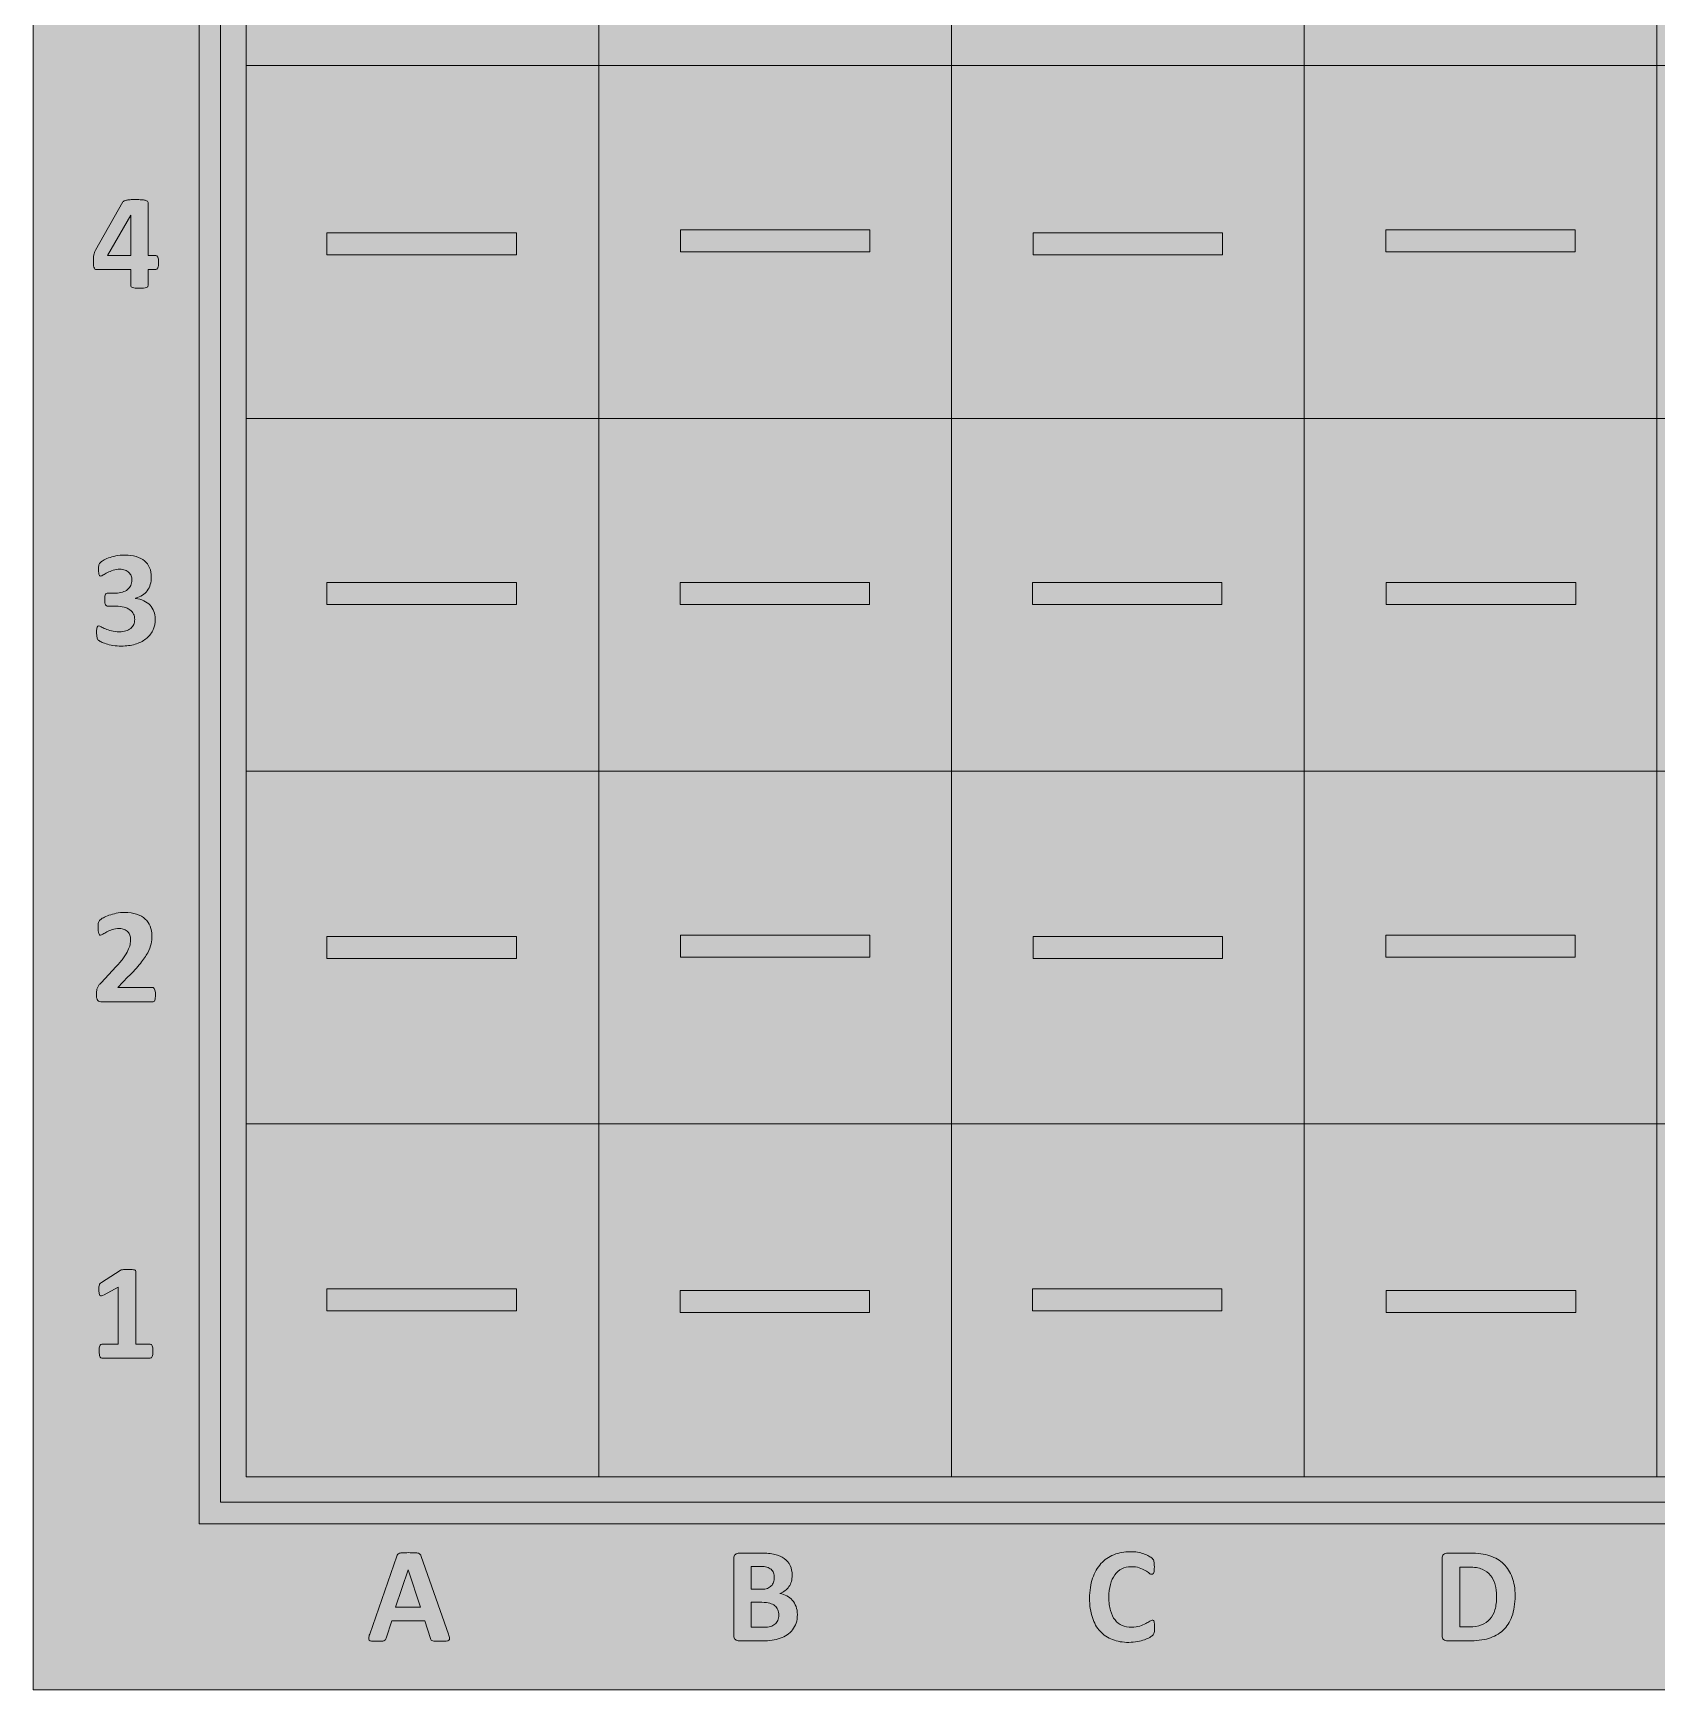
# Model space of a CAD drawing. Header units: inches. Extents: x 492 to 1331, y -1203 to -612.
# Drawn here: x 492.4 to 787.8, y -1202.9 to -901.5 of the extents above; entities that cross this region are included whole.
import ezdxf

# ---------------------------------------------------------------- set-up
doc = ezdxf.new("R2010")
doc.units = ezdxf.units.IN
doc.header["$MEASUREMENT"] = 0
doc.layers.add('Layer 1', color=7, linetype='Continuous')

# ---------------------------------------------------------------- blocks, each defined once
blk = doc.blocks.new('block 2')
at = {"layer": 'Layer 1'}
h = blk.add_hatch(color=250, dxfattribs=at)
h.dxf.hatch_style = 2
h.paths.add_polyline_path([(1049.17, -1168.78), (526.52, -1168.78), (526.52, -646.13), (1049.17, -646.13)])
h.paths.add_polyline_path([(531.16, -1164.14), (1044.54, -1164.14), (1044.54, -650.77), (531.16, -650.77)])
at = {"layer": 'Layer 1', "lineweight": 0}
for points in [[(1049.17, -1168.78), (526.52, -1168.78), (526.52, -646.13), (1049.17, -646.13), (1049.17, -1168.78)], [(531.16, -1164.14), (1044.54, -1164.14), (1044.54, -650.77), (531.16, -650.77), (531.16, -1164.14)]]:
    blk.add_lwpolyline(points, dxfattribs=at)
blk = doc.blocks.new('block 3')
at = {"layer": 'Layer 1', "lineweight": 0}
blk.add_lwpolyline([(560.63, -1181.08), (560.62, -1181.08), (558.36, -1187.87), (562.9, -1187.87), (560.63, -1181.08)], dxfattribs=at)
for points, knots in [([(567.97, -1192.8), (568.07, -1193.1), (568.13, -1193.33), (568.16, -1193.5), (568.18, -1193.68), (568.15, -1193.81), (568.06, -1193.89), (567.97, -1193.98), (567.81, -1194.03), (567.58, -1194.05), (567.35, -1194.07), (567.03, -1194.08), (566.63, -1194.08), (566.21, -1194.08), (565.88, -1194.08), (565.64, -1194.07), (565.41, -1194.05), (565.23, -1194.03), (565.11, -1193.99), (564.98, -1193.96), (564.9, -1193.9), (564.85, -1193.84), (564.8, -1193.77), (564.76, -1193.69), (564.72, -1193.58), (564.72, -1193.58), (563.65, -1190.37), (563.65, -1190.37), (563.65, -1190.37), (557.64, -1190.37), (557.64, -1190.37), (557.64, -1190.37), (556.63, -1193.49), (556.63, -1193.49), (556.6, -1193.61), (556.56, -1193.7), (556.5, -1193.78), (556.45, -1193.86), (556.36, -1193.92), (556.24, -1193.97), (556.12, -1194.01), (555.95, -1194.04), (555.74, -1194.06), (555.52, -1194.08), (555.23, -1194.08), (554.88, -1194.08), (554.5, -1194.08), (554.2, -1194.07), (553.99, -1194.05), (553.77, -1194.02), (553.63, -1193.96), (553.54, -1193.87), (553.46, -1193.77), (553.43, -1193.64), (553.46, -1193.47), (553.48, -1193.29), (553.54, -1193.06), (553.64, -1192.78), (553.64, -1192.78), (558.57, -1178.59), (558.57, -1178.59), (558.62, -1178.45), (558.68, -1178.34), (558.74, -1178.25), (558.81, -1178.17), (558.92, -1178.1), (559.06, -1178.06), (559.2, -1178.01), (559.4, -1177.98), (559.66, -1177.97), (559.91, -1177.96), (560.25, -1177.95), (560.67, -1177.95), (561.16, -1177.95), (561.54, -1177.96), (561.83, -1177.97), (562.12, -1177.98), (562.35, -1178.01), (562.51, -1178.06), (562.67, -1178.1), (562.78, -1178.17), (562.85, -1178.26), (562.92, -1178.35), (562.98, -1178.47), (563.03, -1178.63), (563.03, -1178.63), (567.97, -1192.8), (567.97, -1192.8)], [0, 0, 0, 0, 1, 1, 1, 2, 2, 2, 3, 3, 3, 4, 4, 4, 5, 5, 5, 6, 6, 6, 7, 7, 7, 8, 8, 8, 9, 9, 9, 10, 10, 10, 11, 11, 11, 12, 12, 12, 13, 13, 13, 14, 14, 14, 15, 15, 15, 16, 16, 16, 17, 17, 17, 18, 18, 18, 19, 19, 19, 20, 20, 20, 21, 21, 21, 22, 22, 22, 23, 23, 23, 24, 24, 24, 25, 25, 25, 26, 26, 26, 27, 27, 27, 28, 28, 28, 29, 29, 29, 29]), ([(631.46, -1189.22), (631.46, -1189.79), (631.39, -1190.3), (631.23, -1190.76), (631.07, -1191.22), (630.86, -1191.63), (630.58, -1191.98), (630.3, -1192.34), (629.98, -1192.64), (629.59, -1192.9), (629.21, -1193.15), (628.79, -1193.36), (628.33, -1193.53), (627.87, -1193.69), (627.37, -1193.82), (626.85, -1193.89), (626.33, -1193.97), (625.74, -1194.01), (625.1, -1194.01), (625.1, -1194.01), (620.85, -1194.01), (620.85, -1194.01), (620.58, -1194.01), (620.35, -1193.93), (620.17, -1193.77), (619.98, -1193.61), (619.89, -1193.35), (619.89, -1192.99), (619.89, -1192.99), (619.89, -1179.05), (619.89, -1179.05), (619.89, -1178.69), (619.98, -1178.43), (620.17, -1178.27), (620.35, -1178.11), (620.58, -1178.03), (620.85, -1178.03), (620.85, -1178.03), (624.87, -1178.03), (624.87, -1178.03), (625.85, -1178.03), (626.68, -1178.11), (627.36, -1178.27), (628.04, -1178.44), (628.61, -1178.69), (629.07, -1179.02), (629.54, -1179.35), (629.9, -1179.78), (630.14, -1180.29), (630.39, -1180.8), (630.51, -1181.4), (630.51, -1182.09), (630.51, -1182.48), (630.46, -1182.84), (630.36, -1183.18), (630.27, -1183.52), (630.12, -1183.84), (629.93, -1184.12), (629.74, -1184.4), (629.51, -1184.64), (629.23, -1184.86), (628.96, -1185.07), (628.64, -1185.24), (628.29, -1185.38), (628.74, -1185.46), (629.16, -1185.6), (629.54, -1185.81), (629.93, -1186.01), (630.26, -1186.28), (630.54, -1186.6), (630.83, -1186.93), (631.05, -1187.31), (631.22, -1187.75), (631.38, -1188.18), (631.46, -1188.67), (631.46, -1189.22)], [0, 0, 0, 0, 1, 1, 1, 2, 2, 2, 3, 3, 3, 4, 4, 4, 5, 5, 5, 6, 6, 6, 7, 7, 7, 8, 8, 8, 9, 9, 9, 10, 10, 10, 11, 11, 11, 12, 12, 12, 13, 13, 13, 14, 14, 14, 15, 15, 15, 16, 16, 16, 17, 17, 17, 18, 18, 18, 19, 19, 19, 20, 20, 20, 21, 21, 21, 22, 22, 22, 23, 23, 23, 24, 24, 24, 25, 25, 25, 25]), ([(696.46, -1191.59), (696.46, -1191.8), (696.45, -1191.97), (696.44, -1192.11), (696.43, -1192.26), (696.41, -1192.38), (696.38, -1192.49), (696.36, -1192.59), (696.33, -1192.68), (696.28, -1192.75), (696.24, -1192.82), (696.18, -1192.91), (696.09, -1193), (696, -1193.1), (695.82, -1193.22), (695.56, -1193.37), (695.3, -1193.52), (694.98, -1193.66), (694.61, -1193.79), (694.24, -1193.93), (693.81, -1194.04), (693.33, -1194.13), (692.84, -1194.22), (692.32, -1194.27), (691.76, -1194.27), (690.67, -1194.27), (689.68, -1194.1), (688.8, -1193.76), (687.92, -1193.43), (687.17, -1192.92), (686.55, -1192.25), (685.93, -1191.58), (685.46, -1190.74), (685.13, -1189.74), (684.8, -1188.73), (684.63, -1187.56), (684.63, -1186.23), (684.63, -1184.87), (684.82, -1183.66), (685.18, -1182.61), (685.54, -1181.55), (686.05, -1180.67), (686.7, -1179.95), (687.35, -1179.24), (688.13, -1178.69), (689.04, -1178.32), (689.95, -1177.95), (690.95, -1177.77), (692.05, -1177.77), (692.49, -1177.77), (692.92, -1177.8), (693.33, -1177.88), (693.74, -1177.95), (694.12, -1178.05), (694.47, -1178.17), (694.82, -1178.29), (695.14, -1178.42), (695.42, -1178.58), (695.7, -1178.74), (695.89, -1178.87), (696.01, -1178.98), (696.12, -1179.09), (696.19, -1179.19), (696.23, -1179.26), (696.28, -1179.33), (696.31, -1179.43), (696.33, -1179.54), (696.36, -1179.66), (696.38, -1179.8), (696.39, -1179.95), (696.4, -1180.11), (696.41, -1180.3), (696.41, -1180.53), (696.41, -1180.78), (696.4, -1180.99), (696.38, -1181.16), (696.37, -1181.34), (696.34, -1181.48), (696.3, -1181.58), (696.26, -1181.69), (696.21, -1181.77), (696.15, -1181.82), (696.09, -1181.87), (696.02, -1181.89), (695.95, -1181.89), (695.83, -1181.89), (695.67, -1181.82), (695.48, -1181.68), (695.29, -1181.53), (695.05, -1181.37), (694.75, -1181.19), (694.45, -1181.02), (694.09, -1180.86), (693.67, -1180.71), (693.26, -1180.57), (692.76, -1180.5), (692.18, -1180.5), (691.55, -1180.5), (690.98, -1180.63), (690.48, -1180.88), (689.99, -1181.14), (689.56, -1181.51), (689.21, -1182), (688.86, -1182.48), (688.6, -1183.06), (688.41, -1183.74), (688.23, -1184.43), (688.14, -1185.2), (688.14, -1186.06), (688.14, -1186.99), (688.24, -1187.81), (688.43, -1188.49), (688.63, -1189.18), (688.9, -1189.75), (689.26, -1190.19), (689.62, -1190.64), (690.05, -1190.97), (690.56, -1191.19), (691.06, -1191.41), (691.63, -1191.52), (692.27, -1191.52), (692.85, -1191.52), (693.34, -1191.45), (693.76, -1191.31), (694.18, -1191.18), (694.54, -1191.03), (694.84, -1190.86), (695.15, -1190.7), (695.39, -1190.55), (695.59, -1190.42), (695.78, -1190.28), (695.93, -1190.22), (696.04, -1190.22), (696.12, -1190.22), (696.18, -1190.23), (696.23, -1190.27), (696.28, -1190.3), (696.33, -1190.37), (696.36, -1190.47), (696.39, -1190.56), (696.42, -1190.7), (696.43, -1190.88), (696.45, -1191.06), (696.46, -1191.29), (696.46, -1191.59)], [0, 0, 0, 0, 1, 1, 1, 2, 2, 2, 3, 3, 3, 4, 4, 4, 5, 5, 5, 6, 6, 6, 7, 7, 7, 8, 8, 8, 9, 9, 9, 10, 10, 10, 11, 11, 11, 12, 12, 12, 13, 13, 13, 14, 14, 14, 15, 15, 15, 16, 16, 16, 17, 17, 17, 18, 18, 18, 19, 19, 19, 20, 20, 20, 21, 21, 21, 22, 22, 22, 23, 23, 23, 24, 24, 24, 25, 25, 25, 26, 26, 26, 27, 27, 27, 28, 28, 28, 29, 29, 29, 30, 30, 30, 31, 31, 31, 32, 32, 32, 33, 33, 33, 34, 34, 34, 35, 35, 35, 36, 36, 36, 37, 37, 37, 38, 38, 38, 39, 39, 39, 40, 40, 40, 41, 41, 41, 42, 42, 42, 43, 43, 43, 44, 44, 44, 45, 45, 45, 46, 46, 46, 47, 47, 47, 48, 48, 48, 48]), ([(762.05, -1185.78), (762.05, -1187.25), (761.86, -1188.5), (761.48, -1189.54), (761.1, -1190.59), (760.55, -1191.44), (759.83, -1192.1), (759.11, -1192.76), (758.24, -1193.24), (757.22, -1193.55), (756.19, -1193.86), (754.97, -1194.01), (753.56, -1194.01), (753.56, -1194.01), (749.74, -1194.01), (749.74, -1194.01), (749.47, -1194.01), (749.24, -1193.93), (749.05, -1193.77), (748.87, -1193.61), (748.77, -1193.35), (748.77, -1192.99), (748.77, -1192.99), (748.77, -1179.05), (748.77, -1179.05), (748.77, -1178.69), (748.87, -1178.43), (749.05, -1178.27), (749.24, -1178.11), (749.47, -1178.03), (749.74, -1178.03), (749.74, -1178.03), (753.84, -1178.03), (753.84, -1178.03), (755.26, -1178.03), (756.47, -1178.19), (757.47, -1178.53), (758.46, -1178.86), (759.29, -1179.35), (759.97, -1180.01), (760.65, -1180.66), (761.17, -1181.47), (761.52, -1182.44), (761.88, -1183.4), (762.05, -1184.52), (762.05, -1185.78)], [0, 0, 0, 0, 1, 1, 1, 2, 2, 2, 3, 3, 3, 4, 4, 4, 5, 5, 5, 6, 6, 6, 7, 7, 7, 8, 8, 8, 9, 9, 9, 10, 10, 10, 11, 11, 11, 12, 12, 12, 13, 13, 13, 14, 14, 14, 15, 15, 15, 15]), ([(825.02, -1192.74), (825.02, -1192.98), (825.01, -1193.18), (824.99, -1193.34), (824.97, -1193.5), (824.94, -1193.63), (824.9, -1193.73), (824.86, -1193.83), (824.81, -1193.9), (824.74, -1193.94), (824.68, -1193.99), (824.61, -1194.01), (824.54, -1194.01), (824.54, -1194.01), (816.51, -1194.01), (816.51, -1194.01), (816.24, -1194.01), (816.01, -1193.93), (815.82, -1193.77), (815.64, -1193.61), (815.55, -1193.35), (815.55, -1192.99), (815.55, -1192.99), (815.55, -1179.05), (815.55, -1179.05), (815.55, -1178.69), (815.64, -1178.43), (815.82, -1178.27), (816.01, -1178.11), (816.24, -1178.03), (816.51, -1178.03), (816.51, -1178.03), (824.49, -1178.03), (824.49, -1178.03), (824.56, -1178.03), (824.63, -1178.05), (824.69, -1178.09), (824.75, -1178.13), (824.8, -1178.2), (824.84, -1178.3), (824.88, -1178.41), (824.91, -1178.54), (824.93, -1178.7), (824.95, -1178.86), (824.96, -1179.06), (824.96, -1179.31), (824.96, -1179.54), (824.95, -1179.74), (824.93, -1179.9), (824.91, -1180.06), (824.88, -1180.19), (824.84, -1180.29), (824.8, -1180.38), (824.75, -1180.46), (824.69, -1180.5), (824.63, -1180.55), (824.56, -1180.57), (824.49, -1180.57), (824.49, -1180.57), (818.78, -1180.57), (818.78, -1180.57), (818.78, -1180.57), (818.78, -1184.47), (818.78, -1184.47), (818.78, -1184.47), (823.61, -1184.47), (823.61, -1184.47), (823.69, -1184.47), (823.76, -1184.5), (823.82, -1184.54), (823.88, -1184.59), (823.93, -1184.66), (823.97, -1184.75), (824.01, -1184.85), (824.04, -1184.97), (824.06, -1185.13), (824.08, -1185.3), (824.1, -1185.49), (824.1, -1185.72), (824.1, -1185.96), (824.08, -1186.16), (824.06, -1186.31), (824.04, -1186.47), (824.01, -1186.6), (823.97, -1186.69), (823.93, -1186.79), (823.88, -1186.85), (823.82, -1186.9), (823.76, -1186.94), (823.69, -1186.96), (823.61, -1186.96), (823.61, -1186.96), (818.78, -1186.96), (818.78, -1186.96), (818.78, -1186.96), (818.78, -1191.47), (818.78, -1191.47), (818.78, -1191.47), (824.54, -1191.47), (824.54, -1191.47), (824.61, -1191.47), (824.68, -1191.49), (824.74, -1191.53), (824.81, -1191.58), (824.86, -1191.65), (824.9, -1191.75), (824.94, -1191.85), (824.97, -1191.98), (824.99, -1192.14), (825.01, -1192.3), (825.02, -1192.5), (825.02, -1192.74)], [0, 0, 0, 0, 1, 1, 1, 2, 2, 2, 3, 3, 3, 4, 4, 4, 5, 5, 5, 6, 6, 6, 7, 7, 7, 8, 8, 8, 9, 9, 9, 10, 10, 10, 11, 11, 11, 12, 12, 12, 13, 13, 13, 14, 14, 14, 15, 15, 15, 16, 16, 16, 17, 17, 17, 18, 18, 18, 19, 19, 19, 20, 20, 20, 21, 21, 21, 22, 22, 22, 23, 23, 23, 24, 24, 24, 25, 25, 25, 26, 26, 26, 27, 27, 27, 28, 28, 28, 29, 29, 29, 30, 30, 30, 31, 31, 31, 32, 32, 32, 33, 33, 33, 34, 34, 34, 35, 35, 35, 36, 36, 36, 37, 37, 37, 37]), ([(889.64, -1179.36), (889.64, -1179.61), (889.63, -1179.81), (889.61, -1179.98), (889.59, -1180.15), (889.55, -1180.29), (889.51, -1180.38), (889.46, -1180.48), (889.41, -1180.56), (889.35, -1180.61), (889.3, -1180.66), (889.23, -1180.68), (889.16, -1180.68), (889.16, -1180.68), (883.93, -1180.68), (883.93, -1180.68), (883.93, -1180.68), (883.93, -1184.98), (883.93, -1184.98), (883.93, -1184.98), (888.83, -1184.98), (888.83, -1184.98), (888.91, -1184.98), (888.97, -1185), (889.03, -1185.04), (889.09, -1185.08), (889.14, -1185.15), (889.19, -1185.25), (889.23, -1185.35), (889.27, -1185.48), (889.29, -1185.65), (889.31, -1185.81), (889.32, -1186.02), (889.32, -1186.26), (889.32, -1186.51), (889.31, -1186.72), (889.29, -1186.88), (889.27, -1187.05), (889.23, -1187.18), (889.19, -1187.29), (889.14, -1187.4), (889.09, -1187.47), (889.03, -1187.52), (888.97, -1187.56), (888.91, -1187.59), (888.83, -1187.59), (888.83, -1187.59), (883.93, -1187.59), (883.93, -1187.59), (883.93, -1187.59), (883.93, -1193.54), (883.93, -1193.54), (883.93, -1193.63), (883.91, -1193.71), (883.86, -1193.78), (883.81, -1193.84), (883.72, -1193.9), (883.59, -1193.94), (883.46, -1193.99), (883.3, -1194.02), (883.09, -1194.05), (882.88, -1194.07), (882.62, -1194.08), (882.3, -1194.08), (881.99, -1194.08), (881.73, -1194.07), (881.52, -1194.05), (881.31, -1194.02), (881.14, -1193.99), (881.01, -1193.94), (880.89, -1193.9), (880.8, -1193.84), (880.75, -1193.78), (880.7, -1193.71), (880.67, -1193.63), (880.67, -1193.54), (880.67, -1193.54), (880.67, -1179.05), (880.67, -1179.05), (880.67, -1178.69), (880.76, -1178.43), (880.95, -1178.27), (881.13, -1178.11), (881.36, -1178.03), (881.63, -1178.03), (881.63, -1178.03), (889.16, -1178.03), (889.16, -1178.03), (889.23, -1178.03), (889.3, -1178.05), (889.35, -1178.09), (889.41, -1178.14), (889.46, -1178.21), (889.51, -1178.32), (889.55, -1178.42), (889.59, -1178.56), (889.61, -1178.73), (889.63, -1178.9), (889.64, -1179.11), (889.64, -1179.36)], [0, 0, 0, 0, 1, 1, 1, 2, 2, 2, 3, 3, 3, 4, 4, 4, 5, 5, 5, 6, 6, 6, 7, 7, 7, 8, 8, 8, 9, 9, 9, 10, 10, 10, 11, 11, 11, 12, 12, 12, 13, 13, 13, 14, 14, 14, 15, 15, 15, 16, 16, 16, 17, 17, 17, 18, 18, 18, 19, 19, 19, 20, 20, 20, 21, 21, 21, 22, 22, 22, 23, 23, 23, 24, 24, 24, 25, 25, 25, 26, 26, 26, 27, 27, 27, 28, 28, 28, 29, 29, 29, 30, 30, 30, 31, 31, 31, 32, 32, 32, 33, 33, 33, 33]), ([(956.85, -1180.51), (956.85, -1180.75), (956.84, -1180.95), (956.82, -1181.13), (956.8, -1181.3), (956.77, -1181.44), (956.74, -1181.54), (956.7, -1181.64), (956.65, -1181.71), (956.6, -1181.76), (956.55, -1181.8), (956.48, -1181.82), (956.41, -1181.82), (956.3, -1181.82), (956.13, -1181.74), (955.89, -1181.6), (955.65, -1181.45), (955.33, -1181.29), (954.94, -1181.11), (954.54, -1180.94), (954.07, -1180.78), (953.52, -1180.63), (952.98, -1180.48), (952.34, -1180.41), (951.62, -1180.41), (950.84, -1180.41), (950.14, -1180.54), (949.52, -1180.81), (948.89, -1181.08), (948.35, -1181.46), (947.91, -1181.95), (947.47, -1182.44), (947.12, -1183.03), (946.88, -1183.71), (946.65, -1184.4), (946.53, -1185.16), (946.53, -1185.99), (946.53, -1186.91), (946.65, -1187.71), (946.89, -1188.41), (947.13, -1189.1), (947.47, -1189.69), (947.91, -1190.16), (948.35, -1190.63), (948.87, -1190.98), (949.49, -1191.22), (950.1, -1191.46), (950.78, -1191.58), (951.52, -1191.58), (951.88, -1191.58), (952.24, -1191.54), (952.59, -1191.45), (952.95, -1191.37), (953.28, -1191.25), (953.58, -1191.08), (953.58, -1191.08), (953.58, -1187.38), (953.58, -1187.38), (953.58, -1187.38), (950.55, -1187.38), (950.55, -1187.38), (950.41, -1187.38), (950.29, -1187.28), (950.21, -1187.1), (950.13, -1186.91), (950.08, -1186.6), (950.08, -1186.15), (950.08, -1185.92), (950.09, -1185.73), (950.12, -1185.57), (950.14, -1185.42), (950.17, -1185.29), (950.21, -1185.2), (950.25, -1185.1), (950.3, -1185.03), (950.36, -1184.99), (950.41, -1184.94), (950.48, -1184.92), (950.55, -1184.92), (950.55, -1184.92), (955.95, -1184.92), (955.95, -1184.92), (956.08, -1184.92), (956.2, -1184.94), (956.3, -1184.99), (956.41, -1185.03), (956.5, -1185.1), (956.58, -1185.19), (956.65, -1185.28), (956.71, -1185.39), (956.76, -1185.52), (956.8, -1185.65), (956.82, -1185.79), (956.82, -1185.96), (956.82, -1185.96), (956.82, -1192.32), (956.82, -1192.32), (956.82, -1192.57), (956.77, -1192.78), (956.69, -1192.97), (956.6, -1193.15), (956.42, -1193.3), (956.16, -1193.41), (955.89, -1193.51), (955.56, -1193.62), (955.16, -1193.74), (954.77, -1193.85), (954.36, -1193.95), (953.93, -1194.04), (953.51, -1194.12), (953.08, -1194.18), (952.65, -1194.22), (952.22, -1194.26), (951.78, -1194.28), (951.34, -1194.28), (950.07, -1194.28), (948.92, -1194.1), (947.92, -1193.73), (946.91, -1193.37), (946.05, -1192.84), (945.35, -1192.14), (944.65, -1191.44), (944.12, -1190.6), (943.75, -1189.59), (943.38, -1188.59), (943.19, -1187.46), (943.19, -1186.19), (943.19, -1184.88), (943.39, -1183.71), (943.78, -1182.66), (944.18, -1181.62), (944.74, -1180.74), (945.46, -1180.01), (946.19, -1179.28), (947.06, -1178.72), (948.09, -1178.33), (949.11, -1177.95), (950.26, -1177.75), (951.52, -1177.75), (952.21, -1177.75), (952.84, -1177.8), (953.41, -1177.9), (953.98, -1177.99), (954.47, -1178.11), (954.9, -1178.24), (955.32, -1178.38), (955.67, -1178.52), (955.95, -1178.68), (956.23, -1178.84), (956.43, -1178.97), (956.54, -1179.09), (956.65, -1179.2), (956.73, -1179.37), (956.78, -1179.58), (956.83, -1179.79), (956.85, -1180.1), (956.85, -1180.51)], [0, 0, 0, 0, 1, 1, 1, 2, 2, 2, 3, 3, 3, 4, 4, 4, 5, 5, 5, 6, 6, 6, 7, 7, 7, 8, 8, 8, 9, 9, 9, 10, 10, 10, 11, 11, 11, 12, 12, 12, 13, 13, 13, 14, 14, 14, 15, 15, 15, 16, 16, 16, 17, 17, 17, 18, 18, 18, 19, 19, 19, 20, 20, 20, 21, 21, 21, 22, 22, 22, 23, 23, 23, 24, 24, 24, 25, 25, 25, 26, 26, 26, 27, 27, 27, 28, 28, 28, 29, 29, 29, 30, 30, 30, 31, 31, 31, 32, 32, 32, 33, 33, 33, 34, 34, 34, 35, 35, 35, 36, 36, 36, 37, 37, 37, 38, 38, 38, 39, 39, 39, 40, 40, 40, 41, 41, 41, 42, 42, 42, 43, 43, 43, 44, 44, 44, 45, 45, 45, 46, 46, 46, 47, 47, 47, 48, 48, 48, 49, 49, 49, 50, 50, 50, 51, 51, 51, 52, 52, 52, 52]), ([(1021.13, -1193.57), (1021.13, -1193.65), (1021.1, -1193.72), (1021.05, -1193.79), (1021, -1193.85), (1020.91, -1193.91), (1020.78, -1193.95), (1020.66, -1193.99), (1020.5, -1194.02), (1020.29, -1194.05), (1020.08, -1194.07), (1019.82, -1194.08), (1019.51, -1194.08), (1019.19, -1194.08), (1018.93, -1194.07), (1018.72, -1194.05), (1018.51, -1194.02), (1018.34, -1193.99), (1018.22, -1193.95), (1018.1, -1193.91), (1018.02, -1193.85), (1017.96, -1193.79), (1017.91, -1193.72), (1017.88, -1193.65), (1017.88, -1193.57), (1017.88, -1193.57), (1017.88, -1187.11), (1017.88, -1187.11), (1017.88, -1187.11), (1011.9, -1187.11), (1011.9, -1187.11), (1011.9, -1187.11), (1011.9, -1193.57), (1011.9, -1193.57), (1011.9, -1193.65), (1011.88, -1193.72), (1011.83, -1193.79), (1011.78, -1193.85), (1011.69, -1193.91), (1011.57, -1193.95), (1011.44, -1193.99), (1011.28, -1194.02), (1011.07, -1194.05), (1010.87, -1194.07), (1010.61, -1194.08), (1010.28, -1194.08), (1009.97, -1194.08), (1009.71, -1194.07), (1009.5, -1194.05), (1009.29, -1194.02), (1009.12, -1193.99), (1009, -1193.95), (1008.88, -1193.91), (1008.79, -1193.85), (1008.73, -1193.79), (1008.68, -1193.72), (1008.65, -1193.65), (1008.65, -1193.57), (1008.65, -1193.57), (1008.65, -1178.47), (1008.65, -1178.47), (1008.65, -1178.39), (1008.68, -1178.31), (1008.73, -1178.25), (1008.79, -1178.18), (1008.88, -1178.13), (1009, -1178.09), (1009.12, -1178.05), (1009.29, -1178.01), (1009.5, -1177.99), (1009.71, -1177.96), (1009.97, -1177.95), (1010.28, -1177.95), (1010.61, -1177.95), (1010.87, -1177.96), (1011.07, -1177.99), (1011.28, -1178.01), (1011.44, -1178.05), (1011.57, -1178.09), (1011.69, -1178.13), (1011.78, -1178.18), (1011.83, -1178.25), (1011.88, -1178.31), (1011.9, -1178.39), (1011.9, -1178.47), (1011.9, -1178.47), (1011.9, -1184.34), (1011.9, -1184.34), (1011.9, -1184.34), (1017.88, -1184.34), (1017.88, -1184.34), (1017.88, -1184.34), (1017.88, -1178.47), (1017.88, -1178.47), (1017.88, -1178.39), (1017.91, -1178.31), (1017.96, -1178.25), (1018.02, -1178.18), (1018.1, -1178.13), (1018.22, -1178.09), (1018.34, -1178.05), (1018.51, -1178.01), (1018.72, -1177.99), (1018.93, -1177.96), (1019.19, -1177.95), (1019.51, -1177.95), (1019.82, -1177.95), (1020.08, -1177.96), (1020.29, -1177.99), (1020.5, -1178.01), (1020.66, -1178.05), (1020.78, -1178.09), (1020.91, -1178.13), (1021, -1178.18), (1021.05, -1178.25), (1021.1, -1178.31), (1021.13, -1178.39), (1021.13, -1178.47), (1021.13, -1178.47), (1021.13, -1193.57), (1021.13, -1193.57)], [0, 0, 0, 0, 1, 1, 1, 2, 2, 2, 3, 3, 3, 4, 4, 4, 5, 5, 5, 6, 6, 6, 7, 7, 7, 8, 8, 8, 9, 9, 9, 10, 10, 10, 11, 11, 11, 12, 12, 12, 13, 13, 13, 14, 14, 14, 15, 15, 15, 16, 16, 16, 17, 17, 17, 18, 18, 18, 19, 19, 19, 20, 20, 20, 21, 21, 21, 22, 22, 22, 23, 23, 23, 24, 24, 24, 25, 25, 25, 26, 26, 26, 27, 27, 27, 28, 28, 28, 29, 29, 29, 30, 30, 30, 31, 31, 31, 32, 32, 32, 33, 33, 33, 34, 34, 34, 35, 35, 35, 36, 36, 36, 37, 37, 37, 38, 38, 38, 39, 39, 39, 40, 40, 40, 40]), ([(627.26, -1182.48), (627.26, -1182.16), (627.21, -1181.88), (627.12, -1181.62), (627.02, -1181.36), (626.87, -1181.15), (626.67, -1180.98), (626.47, -1180.82), (626.22, -1180.69), (625.92, -1180.59), (625.62, -1180.5), (625.22, -1180.46), (624.72, -1180.46), (624.72, -1180.46), (623.08, -1180.46), (623.08, -1180.46), (623.08, -1180.46), (623.08, -1184.61), (623.08, -1184.61), (623.08, -1184.61), (624.89, -1184.61), (624.89, -1184.61), (625.36, -1184.61), (625.74, -1184.55), (626.02, -1184.44), (626.3, -1184.33), (626.53, -1184.18), (626.71, -1183.99), (626.9, -1183.79), (627.04, -1183.57), (627.13, -1183.31), (627.22, -1183.05), (627.26, -1182.77), (627.26, -1182.48)], [0, 0, 0, 0, 1, 1, 1, 2, 2, 2, 3, 3, 3, 4, 4, 4, 5, 5, 5, 6, 6, 6, 7, 7, 7, 8, 8, 8, 9, 9, 9, 10, 10, 10, 11, 11, 11, 11]), ([(758.69, -1185.89), (758.69, -1185.14), (758.61, -1184.43), (758.43, -1183.78), (758.25, -1183.13), (757.97, -1182.57), (757.58, -1182.09), (757.19, -1181.61), (756.68, -1181.24), (756.07, -1180.97), (755.46, -1180.7), (754.65, -1180.57), (753.65, -1180.57), (753.65, -1180.57), (752.01, -1180.57), (752.01, -1180.57), (752.01, -1180.57), (752.01, -1191.44), (752.01, -1191.44), (752.01, -1191.44), (753.7, -1191.44), (753.7, -1191.44), (754.59, -1191.44), (755.34, -1191.33), (755.95, -1191.1), (756.56, -1190.86), (757.07, -1190.52), (757.48, -1190.05), (757.89, -1189.59), (758.19, -1189.01), (758.39, -1188.32), (758.59, -1187.62), (758.69, -1186.82), (758.69, -1185.89)], [0, 0, 0, 0, 1, 1, 1, 2, 2, 2, 3, 3, 3, 4, 4, 4, 5, 5, 5, 6, 6, 6, 7, 7, 7, 8, 8, 8, 9, 9, 9, 10, 10, 10, 11, 11, 11, 11]), ([(628.09, -1189.33), (628.09, -1188.96), (628.03, -1188.63), (627.91, -1188.33), (627.78, -1188.04), (627.6, -1187.8), (627.36, -1187.6), (627.12, -1187.4), (626.82, -1187.25), (626.45, -1187.14), (626.08, -1187.04), (625.6, -1186.98), (625, -1186.98), (625, -1186.98), (623.08, -1186.98), (623.08, -1186.98), (623.08, -1186.98), (623.08, -1191.53), (623.08, -1191.53), (623.08, -1191.53), (625.42, -1191.53), (625.42, -1191.53), (625.88, -1191.53), (626.26, -1191.48), (626.57, -1191.39), (626.87, -1191.29), (627.14, -1191.15), (627.37, -1190.97), (627.6, -1190.78), (627.77, -1190.55), (627.9, -1190.27), (628.03, -1190), (628.09, -1189.68), (628.09, -1189.33)], [0, 0, 0, 0, 1, 1, 1, 2, 2, 2, 3, 3, 3, 4, 4, 4, 5, 5, 5, 6, 6, 6, 7, 7, 7, 8, 8, 8, 9, 9, 9, 10, 10, 10, 11, 11, 11, 11])]:
    blk.add_open_spline(points, degree=3, knots=knots, dxfattribs=at)
blk = doc.blocks.new('block 6')
at = {"layer": 'Layer 1', "lineweight": 0}
blk.add_lwpolyline([(510.19, -934.63), (510.17, -934.63), (505.95, -941.98), (510.19, -941.98), (510.19, -934.63)], dxfattribs=at)
for points, knots in [([(515.22, -943.29), (515.22, -943.71), (515.17, -944.03), (515.09, -944.25), (515, -944.46), (514.88, -944.57), (514.74, -944.57), (514.74, -944.57), (513.32, -944.57), (513.32, -944.57), (513.32, -944.57), (513.32, -947.46), (513.32, -947.46), (513.32, -947.55), (513.29, -947.62), (513.24, -947.68), (513.19, -947.74), (513.11, -947.79), (512.98, -947.83), (512.86, -947.88), (512.7, -947.91), (512.5, -947.93), (512.3, -947.95), (512.05, -947.96), (511.73, -947.96), (511.44, -947.96), (511.19, -947.95), (510.99, -947.93), (510.78, -947.91), (510.62, -947.88), (510.5, -947.83), (510.39, -947.79), (510.3, -947.74), (510.26, -947.68), (510.21, -947.62), (510.19, -947.55), (510.19, -947.46), (510.19, -947.46), (510.19, -944.57), (510.19, -944.57), (510.19, -944.57), (504.07, -944.57), (504.07, -944.57), (503.96, -944.57), (503.86, -944.56), (503.77, -944.53), (503.68, -944.5), (503.6, -944.44), (503.54, -944.33), (503.48, -944.23), (503.43, -944.08), (503.4, -943.89), (503.37, -943.69), (503.36, -943.44), (503.36, -943.12), (503.36, -942.85), (503.36, -942.62), (503.38, -942.43), (503.39, -942.24), (503.41, -942.06), (503.44, -941.9), (503.47, -941.75), (503.51, -941.6), (503.56, -941.46), (503.62, -941.32), (503.68, -941.17), (503.77, -941.02), (503.77, -941.02), (508.73, -932.26), (508.73, -932.26), (508.77, -932.18), (508.84, -932.12), (508.94, -932.07), (509.04, -932.01), (509.18, -931.97), (509.36, -931.93), (509.53, -931.89), (509.76, -931.87), (510.03, -931.85), (510.3, -931.83), (510.63, -931.82), (511.02, -931.82), (511.44, -931.82), (511.8, -931.83), (512.09, -931.86), (512.39, -931.88), (512.63, -931.91), (512.8, -931.95), (512.98, -932), (513.11, -932.05), (513.19, -932.12), (513.27, -932.19), (513.32, -932.26), (513.32, -932.36), (513.32, -932.36), (513.32, -941.98), (513.32, -941.98), (513.32, -941.98), (514.74, -941.98), (514.74, -941.98), (514.87, -941.98), (514.98, -942.08), (515.08, -942.28), (515.17, -942.48), (515.22, -942.82), (515.22, -943.29)], [0, 0, 0, 0, 1, 1, 1, 2, 2, 2, 3, 3, 3, 4, 4, 4, 5, 5, 5, 6, 6, 6, 7, 7, 7, 8, 8, 8, 9, 9, 9, 10, 10, 10, 11, 11, 11, 12, 12, 12, 13, 13, 13, 14, 14, 14, 15, 15, 15, 16, 16, 16, 17, 17, 17, 18, 18, 18, 19, 19, 19, 20, 20, 20, 21, 21, 21, 22, 22, 22, 23, 23, 23, 24, 24, 24, 25, 25, 25, 26, 26, 26, 27, 27, 27, 28, 28, 28, 29, 29, 29, 30, 30, 30, 31, 31, 31, 32, 32, 32, 33, 33, 33, 34, 34, 34, 35, 35, 35, 35]), ([(514.63, -1008.07), (514.63, -1008.87), (514.48, -1009.58), (514.17, -1010.2), (513.87, -1010.81), (513.44, -1011.33), (512.9, -1011.75), (512.36, -1012.17), (511.71, -1012.49), (510.95, -1012.71), (510.19, -1012.93), (509.36, -1013.04), (508.47, -1013.04), (507.92, -1013.04), (507.41, -1013), (506.93, -1012.92), (506.46, -1012.84), (506.03, -1012.75), (505.67, -1012.63), (505.3, -1012.51), (505, -1012.4), (504.76, -1012.27), (504.52, -1012.15), (504.37, -1012.05), (504.29, -1011.99), (504.22, -1011.92), (504.16, -1011.85), (504.12, -1011.77), (504.09, -1011.68), (504.05, -1011.59), (504.03, -1011.47), (504, -1011.36), (503.98, -1011.22), (503.96, -1011.05), (503.95, -1010.89), (503.95, -1010.68), (503.95, -1010.44), (503.95, -1010.05), (503.98, -1009.77), (504.04, -1009.62), (504.11, -1009.47), (504.21, -1009.39), (504.34, -1009.39), (504.42, -1009.39), (504.56, -1009.45), (504.77, -1009.56), (504.97, -1009.67), (505.23, -1009.79), (505.54, -1009.92), (505.85, -1010.05), (506.22, -1010.17), (506.64, -1010.28), (507.06, -1010.39), (507.54, -1010.44), (508.07, -1010.44), (508.52, -1010.44), (508.92, -1010.39), (509.27, -1010.28), (509.62, -1010.18), (509.91, -1010.03), (510.15, -1009.83), (510.4, -1009.64), (510.58, -1009.4), (510.7, -1009.13), (510.82, -1008.85), (510.88, -1008.54), (510.88, -1008.21), (510.88, -1007.84), (510.8, -1007.5), (510.66, -1007.21), (510.52, -1006.91), (510.3, -1006.66), (510.02, -1006.45), (509.73, -1006.24), (509.37, -1006.07), (508.94, -1005.96), (508.51, -1005.84), (508, -1005.79), (507.42, -1005.79), (507.42, -1005.79), (506.03, -1005.79), (506.03, -1005.79), (505.93, -1005.79), (505.84, -1005.77), (505.76, -1005.74), (505.69, -1005.71), (505.63, -1005.65), (505.58, -1005.56), (505.53, -1005.47), (505.49, -1005.35), (505.47, -1005.19), (505.45, -1005.03), (505.44, -1004.82), (505.44, -1004.56), (505.44, -1004.32), (505.45, -1004.13), (505.47, -1003.98), (505.49, -1003.82), (505.52, -1003.71), (505.57, -1003.62), (505.61, -1003.54), (505.67, -1003.48), (505.74, -1003.45), (505.81, -1003.42), (505.9, -1003.4), (506, -1003.4), (506, -1003.4), (507.39, -1003.4), (507.39, -1003.4), (507.87, -1003.4), (508.29, -1003.35), (508.66, -1003.23), (509.03, -1003.12), (509.35, -1002.97), (509.6, -1002.76), (509.85, -1002.55), (510.04, -1002.3), (510.17, -1002.01), (510.3, -1001.72), (510.37, -1001.4), (510.37, -1001.04), (510.37, -1000.77), (510.32, -1000.51), (510.23, -1000.27), (510.14, -1000.03), (510.01, -999.82), (509.83, -999.64), (509.65, -999.46), (509.43, -999.32), (509.15, -999.22), (508.87, -999.12), (508.54, -999.07), (508.16, -999.07), (507.73, -999.07), (507.33, -999.13), (506.95, -999.26), (506.57, -999.38), (506.23, -999.52), (505.93, -999.68), (505.63, -999.83), (505.37, -999.97), (505.16, -1000.1), (504.95, -1000.23), (504.8, -1000.3), (504.7, -1000.3), (504.63, -1000.3), (504.58, -1000.29), (504.53, -1000.26), (504.48, -1000.23), (504.44, -1000.17), (504.4, -1000.09), (504.37, -1000.01), (504.34, -999.89), (504.33, -999.73), (504.31, -999.58), (504.3, -999.37), (504.3, -999.13), (504.3, -998.92), (504.31, -998.75), (504.32, -998.61), (504.32, -998.48), (504.34, -998.37), (504.37, -998.27), (504.39, -998.18), (504.42, -998.11), (504.46, -998.04), (504.49, -997.97), (504.55, -997.9), (504.64, -997.82), (504.72, -997.75), (504.89, -997.63), (505.14, -997.47), (505.4, -997.32), (505.72, -997.16), (506.11, -997.01), (506.49, -996.87), (506.94, -996.74), (507.45, -996.64), (507.95, -996.53), (508.5, -996.48), (509.1, -996.48), (509.87, -996.48), (510.56, -996.57), (511.15, -996.76), (511.75, -996.94), (512.25, -997.2), (512.66, -997.54), (513.07, -997.88), (513.38, -998.3), (513.59, -998.8), (513.8, -999.3), (513.9, -999.86), (513.9, -1000.49), (513.9, -1000.97), (513.84, -1001.42), (513.72, -1001.85), (513.59, -1002.27), (513.41, -1002.64), (513.17, -1002.97), (512.93, -1003.3), (512.64, -1003.58), (512.28, -1003.81), (511.92, -1004.04), (511.51, -1004.21), (511.04, -1004.33), (511.04, -1004.33), (511.04, -1004.37), (511.04, -1004.37), (511.6, -1004.43), (512.1, -1004.57), (512.54, -1004.79), (512.99, -1005.01), (513.36, -1005.28), (513.67, -1005.61), (513.98, -1005.94), (514.22, -1006.32), (514.38, -1006.73), (514.55, -1007.15), (514.63, -1007.59), (514.63, -1008.07)], [0, 0, 0, 0, 1, 1, 1, 2, 2, 2, 3, 3, 3, 4, 4, 4, 5, 5, 5, 6, 6, 6, 7, 7, 7, 8, 8, 8, 9, 9, 9, 10, 10, 10, 11, 11, 11, 12, 12, 12, 13, 13, 13, 14, 14, 14, 15, 15, 15, 16, 16, 16, 17, 17, 17, 18, 18, 18, 19, 19, 19, 20, 20, 20, 21, 21, 21, 22, 22, 22, 23, 23, 23, 24, 24, 24, 25, 25, 25, 26, 26, 26, 27, 27, 27, 28, 28, 28, 29, 29, 29, 30, 30, 30, 31, 31, 31, 32, 32, 32, 33, 33, 33, 34, 34, 34, 35, 35, 35, 36, 36, 36, 37, 37, 37, 38, 38, 38, 39, 39, 39, 40, 40, 40, 41, 41, 41, 42, 42, 42, 43, 43, 43, 44, 44, 44, 45, 45, 45, 46, 46, 46, 47, 47, 47, 48, 48, 48, 49, 49, 49, 50, 50, 50, 51, 51, 51, 52, 52, 52, 53, 53, 53, 54, 54, 54, 55, 55, 55, 56, 56, 56, 57, 57, 57, 58, 58, 58, 59, 59, 59, 60, 60, 60, 61, 61, 61, 62, 62, 62, 63, 63, 63, 64, 64, 64, 65, 65, 65, 66, 66, 66, 67, 67, 67, 68, 68, 68, 69, 69, 69, 70, 70, 70, 71, 71, 71, 72, 72, 72, 73, 73, 73, 73]), ([(514.65, -1076.44), (514.65, -1076.68), (514.64, -1076.89), (514.62, -1077.05), (514.6, -1077.22), (514.57, -1077.36), (514.53, -1077.47), (514.48, -1077.58), (514.43, -1077.65), (514.37, -1077.7), (514.3, -1077.74), (514.23, -1077.76), (514.14, -1077.76), (514.14, -1077.76), (504.95, -1077.76), (504.95, -1077.76), (504.77, -1077.76), (504.61, -1077.75), (504.48, -1077.72), (504.35, -1077.68), (504.24, -1077.62), (504.16, -1077.52), (504.08, -1077.43), (504.02, -1077.29), (503.98, -1077.11), (503.95, -1076.93), (503.93, -1076.69), (503.93, -1076.41), (503.93, -1076.13), (503.94, -1075.9), (503.96, -1075.71), (503.99, -1075.51), (504.03, -1075.34), (504.1, -1075.19), (504.17, -1075.04), (504.25, -1074.89), (504.35, -1074.74), (504.46, -1074.6), (504.59, -1074.44), (504.75, -1074.27), (504.75, -1074.27), (507.52, -1071.3), (507.52, -1071.3), (508.07, -1070.73), (508.52, -1070.2), (508.86, -1069.73), (509.19, -1069.25), (509.46, -1068.82), (509.65, -1068.43), (509.84, -1068.04), (509.97, -1067.68), (510.04, -1067.35), (510.11, -1067.02), (510.14, -1066.71), (510.14, -1066.41), (510.14, -1066.14), (510.1, -1065.88), (510.01, -1065.64), (509.92, -1065.4), (509.8, -1065.18), (509.63, -1065), (509.46, -1064.82), (509.25, -1064.68), (508.99, -1064.58), (508.74, -1064.47), (508.44, -1064.42), (508.09, -1064.42), (507.6, -1064.42), (507.17, -1064.48), (506.8, -1064.61), (506.42, -1064.73), (506.09, -1064.87), (505.81, -1065.02), (505.53, -1065.17), (505.29, -1065.31), (505.1, -1065.44), (504.91, -1065.57), (504.76, -1065.63), (504.66, -1065.63), (504.58, -1065.63), (504.52, -1065.61), (504.46, -1065.56), (504.41, -1065.51), (504.37, -1065.43), (504.33, -1065.31), (504.3, -1065.2), (504.27, -1065.04), (504.25, -1064.85), (504.23, -1064.66), (504.22, -1064.42), (504.22, -1064.14), (504.22, -1063.95), (504.23, -1063.79), (504.24, -1063.66), (504.25, -1063.54), (504.27, -1063.42), (504.3, -1063.33), (504.32, -1063.23), (504.35, -1063.15), (504.4, -1063.08), (504.44, -1063.01), (504.51, -1062.93), (504.61, -1062.83), (504.72, -1062.73), (504.9, -1062.6), (505.18, -1062.45), (505.46, -1062.3), (505.8, -1062.15), (506.2, -1062.01), (506.6, -1061.86), (507.05, -1061.74), (507.53, -1061.64), (508.02, -1061.54), (508.53, -1061.49), (509.05, -1061.49), (509.89, -1061.49), (510.61, -1061.6), (511.23, -1061.81), (511.86, -1062.02), (512.37, -1062.31), (512.78, -1062.69), (513.2, -1063.06), (513.5, -1063.51), (513.7, -1064.02), (513.91, -1064.54), (514.01, -1065.09), (514.01, -1065.68), (514.01, -1066.2), (513.96, -1066.71), (513.86, -1067.21), (513.76, -1067.72), (513.55, -1068.26), (513.24, -1068.84), (512.93, -1069.42), (512.49, -1070.06), (511.92, -1070.77), (511.35, -1071.47), (510.6, -1072.29), (509.66, -1073.22), (509.66, -1073.22), (507.79, -1075.13), (507.79, -1075.13), (507.79, -1075.13), (514.09, -1075.13), (514.09, -1075.13), (514.18, -1075.13), (514.25, -1075.16), (514.32, -1075.21), (514.39, -1075.26), (514.45, -1075.33), (514.5, -1075.44), (514.55, -1075.54), (514.59, -1075.67), (514.61, -1075.84), (514.64, -1076.01), (514.65, -1076.21), (514.65, -1076.44)], [0, 0, 0, 0, 1, 1, 1, 2, 2, 2, 3, 3, 3, 4, 4, 4, 5, 5, 5, 6, 6, 6, 7, 7, 7, 8, 8, 8, 9, 9, 9, 10, 10, 10, 11, 11, 11, 12, 12, 12, 13, 13, 13, 14, 14, 14, 15, 15, 15, 16, 16, 16, 17, 17, 17, 18, 18, 18, 19, 19, 19, 20, 20, 20, 21, 21, 21, 22, 22, 22, 23, 23, 23, 24, 24, 24, 25, 25, 25, 26, 26, 26, 27, 27, 27, 28, 28, 28, 29, 29, 29, 30, 30, 30, 31, 31, 31, 32, 32, 32, 33, 33, 33, 34, 34, 34, 35, 35, 35, 36, 36, 36, 37, 37, 37, 38, 38, 38, 39, 39, 39, 40, 40, 40, 41, 41, 41, 42, 42, 42, 43, 43, 43, 44, 44, 44, 45, 45, 45, 46, 46, 46, 47, 47, 47, 48, 48, 48, 49, 49, 49, 50, 50, 50, 51, 51, 51, 52, 52, 52, 52]), ([(514.2, -1141.31), (514.2, -1141.54), (514.19, -1141.74), (514.17, -1141.9), (514.14, -1142.06), (514.11, -1142.19), (514.06, -1142.28), (514.02, -1142.38), (513.97, -1142.44), (513.91, -1142.49), (513.85, -1142.53), (513.78, -1142.55), (513.71, -1142.55), (513.71, -1142.55), (504.89, -1142.55), (504.89, -1142.55), (504.82, -1142.55), (504.76, -1142.53), (504.7, -1142.49), (504.65, -1142.44), (504.6, -1142.38), (504.55, -1142.28), (504.51, -1142.19), (504.47, -1142.06), (504.45, -1141.9), (504.42, -1141.74), (504.41, -1141.54), (504.41, -1141.31), (504.41, -1141.07), (504.42, -1140.87), (504.44, -1140.71), (504.46, -1140.55), (504.49, -1140.42), (504.54, -1140.32), (504.58, -1140.22), (504.63, -1140.15), (504.69, -1140.11), (504.75, -1140.06), (504.82, -1140.04), (504.89, -1140.04), (504.89, -1140.04), (507.87, -1140.04), (507.87, -1140.04), (507.87, -1140.04), (507.87, -1129.64), (507.87, -1129.64), (507.87, -1129.64), (505.3, -1131.06), (505.3, -1131.06), (505.11, -1131.15), (504.95, -1131.2), (504.83, -1131.23), (504.71, -1131.25), (504.62, -1131.22), (504.55, -1131.15), (504.48, -1131.08), (504.43, -1130.96), (504.41, -1130.79), (504.38, -1130.61), (504.37, -1130.37), (504.37, -1130.06), (504.37, -1129.86), (504.38, -1129.7), (504.38, -1129.57), (504.39, -1129.44), (504.41, -1129.33), (504.45, -1129.24), (504.48, -1129.15), (504.52, -1129.08), (504.58, -1129.02), (504.64, -1128.96), (504.72, -1128.9), (504.82, -1128.83), (504.82, -1128.83), (508.25, -1126.61), (508.25, -1126.61), (508.29, -1126.58), (508.34, -1126.55), (508.4, -1126.53), (508.47, -1126.51), (508.55, -1126.49), (508.65, -1126.48), (508.74, -1126.47), (508.87, -1126.46), (509.03, -1126.46), (509.2, -1126.45), (509.4, -1126.45), (509.66, -1126.45), (509.97, -1126.45), (510.22, -1126.46), (510.42, -1126.47), (510.61, -1126.48), (510.76, -1126.5), (510.86, -1126.53), (510.96, -1126.56), (511.02, -1126.6), (511.05, -1126.65), (511.09, -1126.7), (511.1, -1126.76), (511.1, -1126.83), (511.1, -1126.83), (511.1, -1140.04), (511.1, -1140.04), (511.1, -1140.04), (513.71, -1140.04), (513.71, -1140.04), (513.78, -1140.04), (513.85, -1140.06), (513.91, -1140.11), (513.98, -1140.15), (514.03, -1140.22), (514.08, -1140.32), (514.12, -1140.42), (514.15, -1140.55), (514.17, -1140.71), (514.19, -1140.87), (514.2, -1141.07), (514.2, -1141.31)], [0, 0, 0, 0, 1, 1, 1, 2, 2, 2, 3, 3, 3, 4, 4, 4, 5, 5, 5, 6, 6, 6, 7, 7, 7, 8, 8, 8, 9, 9, 9, 10, 10, 10, 11, 11, 11, 12, 12, 12, 13, 13, 13, 14, 14, 14, 15, 15, 15, 16, 16, 16, 17, 17, 17, 18, 18, 18, 19, 19, 19, 20, 20, 20, 21, 21, 21, 22, 22, 22, 23, 23, 23, 24, 24, 24, 25, 25, 25, 26, 26, 26, 27, 27, 27, 28, 28, 28, 29, 29, 29, 30, 30, 30, 31, 31, 31, 32, 32, 32, 33, 33, 33, 34, 34, 34, 35, 35, 35, 36, 36, 36, 37, 37, 37, 38, 38, 38, 39, 39, 39, 39])]:
    blk.add_open_spline(points, degree=3, knots=knots, dxfattribs=at)

msp = doc.modelspace()

# ---------------------------------------------------------------- hatches: boundary and pattern name
at = {"layer": 'Layer 1'}
h = msp.add_hatch(color=250, dxfattribs=at)
h.dxf.hatch_style = 2
h.paths.add_polyline_path([(1083.3, -1202.91), (492.4, -1202.91), (492.4, -612.01), (1083.3, -612.01)])
h = msp.add_hatch(color=250, dxfattribs=at)
h.dxf.hatch_style = 2
h.paths.add_polyline_path([(531.16, -907.46), (595.33, -907.46), (595.33, -843.28), (531.16, -843.28)])
h = msp.add_hatch(color=250, dxfattribs=at)
h.dxf.hatch_style = 2
h.paths.add_polyline_path([(659.51, -907.46), (723.68, -907.46), (723.68, -843.28), (659.51, -843.28)])
h = msp.add_hatch(color=250, dxfattribs=at)
h.dxf.hatch_style = 2
h.paths.add_polyline_path([(659.51, -971.63), (595.33, -971.63), (595.33, -907.46), (659.51, -907.46)])
h = msp.add_hatch(color=250, dxfattribs=at)
h.dxf.hatch_style = 2
h.paths.add_polyline_path([(787.85, -971.63), (723.68, -971.63), (723.68, -907.46), (787.85, -907.46)])
h = msp.add_hatch(color=7, dxfattribs=at)
h.dxf.hatch_style = 2
h.paths.add_polyline_path([(580.34, -941.89), (545.86, -941.89), (545.86, -937.89), (580.34, -937.89)])
h = msp.add_hatch(color=7, dxfattribs=at)
h.dxf.hatch_style = 2
h.paths.add_polyline_path([(708.83, -941.89), (674.35, -941.89), (674.35, -937.89), (708.83, -937.89)])
h = msp.add_hatch(color=250, dxfattribs=at)
h.dxf.hatch_style = 2
h.paths.add_polyline_path([(531.16, -1035.8), (595.33, -1035.8), (595.33, -971.63), (531.16, -971.63)])
h = msp.add_hatch(color=250, dxfattribs=at)
h.dxf.hatch_style = 2
h.paths.add_polyline_path([(659.51, -1035.8), (723.68, -1035.8), (723.68, -971.63), (659.51, -971.63)])
h = msp.add_hatch(color=250, dxfattribs=at)
h.dxf.hatch_style = 2
h.paths.add_polyline_path([(787.85, -1035.8), (852.02, -1035.8), (852.02, -971.63), (787.85, -971.63)])
h = msp.add_hatch(color=7, dxfattribs=at)
h.dxf.hatch_style = 2
h.paths.add_polyline_path([(644.58, -1005.48), (610.11, -1005.48), (610.11, -1001.48), (644.58, -1001.48)])
h = msp.add_hatch(color=7, dxfattribs=at)
h.dxf.hatch_style = 2
h.paths.add_polyline_path([(773.08, -1005.48), (738.6, -1005.48), (738.6, -1001.48), (773.08, -1001.48)])
h = msp.add_hatch(color=250, dxfattribs=at)
h.dxf.hatch_style = 2
h.paths.add_polyline_path([(659.51, -1099.97), (595.33, -1099.97), (595.33, -1035.8), (659.51, -1035.8)])
h = msp.add_hatch(color=250, dxfattribs=at)
h.dxf.hatch_style = 2
h.paths.add_polyline_path([(787.85, -1099.97), (723.68, -1099.97), (723.68, -1035.8), (787.85, -1035.8)])
h = msp.add_hatch(color=7, dxfattribs=at)
h.dxf.hatch_style = 2
h.paths.add_polyline_path([(580.34, -1069.89), (545.86, -1069.89), (545.86, -1065.89), (580.34, -1065.89)])
h = msp.add_hatch(color=7, dxfattribs=at)
h.dxf.hatch_style = 2
h.paths.add_polyline_path([(708.83, -1069.89), (674.35, -1069.89), (674.35, -1065.89), (708.83, -1065.89)])
h = msp.add_hatch(color=250, dxfattribs=at)
h.dxf.hatch_style = 2
h.paths.add_polyline_path([(531.16, -1164.14), (595.33, -1164.14), (595.33, -1099.97), (531.16, -1099.97)])
h = msp.add_hatch(color=250, dxfattribs=at)
h.dxf.hatch_style = 2
h.paths.add_polyline_path([(659.51, -1164.14), (723.68, -1164.14), (723.68, -1099.97), (659.51, -1099.97)])
h = msp.add_hatch(color=7, dxfattribs=at)
h.dxf.hatch_style = 2
h.paths.add_polyline_path([(644.58, -1134.29), (610.11, -1134.29), (610.11, -1130.29), (644.58, -1130.29)])
h = msp.add_hatch(color=7, dxfattribs=at)
h.dxf.hatch_style = 2
h.paths.add_polyline_path([(773.08, -1134.29), (738.6, -1134.29), (738.6, -1130.29), (773.08, -1130.29)])

# ---------------------------------------------------------------- linework, layer by layer
at = {"layer": 'Layer 1', "lineweight": 0}
for points in [[(1083.3, -1202.91), (492.4, -1202.91), (492.4, -612.01), (1083.3, -612.01), (1083.3, -1202.91)], [(1053.09, -1172.7), (522.61, -1172.7), (522.61, -642.21), (1053.09, -642.21), (1053.09, -1172.7)], [(531.16, -907.46), (595.33, -907.46), (595.33, -843.28), (531.16, -843.28), (531.16, -907.46)], [(595.33, -907.46), (659.51, -907.46), (659.51, -843.28), (595.33, -843.28), (595.33, -907.46)], [(659.51, -907.46), (723.68, -907.46), (723.68, -843.28), (659.51, -843.28), (659.51, -907.46)], [(723.68, -907.46), (787.85, -907.46), (787.85, -843.28), (723.68, -843.28), (723.68, -907.46)], [(595.33, -971.63), (531.16, -971.63), (531.16, -907.46), (595.33, -907.46), (595.33, -971.63)], [(659.51, -971.63), (595.33, -971.63), (595.33, -907.46), (659.51, -907.46), (659.51, -971.63)], [(723.68, -971.63), (659.51, -971.63), (659.51, -907.46), (723.68, -907.46), (723.68, -971.63)], [(787.85, -971.63), (723.68, -971.63), (723.68, -907.46), (787.85, -907.46), (787.85, -971.63)], [(852.02, -971.63), (787.85, -971.63), (787.85, -907.46), (852.02, -907.46), (852.02, -971.63)], [(580.34, -941.89), (545.86, -941.89), (545.86, -937.89), (580.34, -937.89), (580.34, -941.89)], [(644.66, -941.31), (610.18, -941.31), (610.18, -937.31), (644.66, -937.31), (644.66, -941.31)], [(708.83, -941.89), (674.35, -941.89), (674.35, -937.89), (708.83, -937.89), (708.83, -941.89)], [(773, -941.31), (738.53, -941.31), (738.53, -937.31), (773, -937.31), (773, -941.31)], [(531.16, -1035.8), (595.33, -1035.8), (595.33, -971.63), (531.16, -971.63), (531.16, -1035.8)], [(595.33, -1035.8), (659.51, -1035.8), (659.51, -971.63), (595.33, -971.63), (595.33, -1035.8)], [(659.51, -1035.8), (723.68, -1035.8), (723.68, -971.63), (659.51, -971.63), (659.51, -1035.8)], [(723.68, -1035.8), (787.85, -1035.8), (787.85, -971.63), (723.68, -971.63), (723.68, -1035.8)], [(787.85, -1035.8), (852.02, -1035.8), (852.02, -971.63), (787.85, -971.63), (787.85, -1035.8)], [(580.35, -1005.48), (545.87, -1005.48), (545.87, -1001.48), (580.35, -1001.48), (580.35, -1005.48)], [(644.58, -1005.48), (610.11, -1005.48), (610.11, -1001.48), (644.58, -1001.48), (644.58, -1005.48)], [(708.69, -1005.48), (674.22, -1005.48), (674.22, -1001.48), (708.69, -1001.48), (708.69, -1005.48)], [(773.08, -1005.48), (738.6, -1005.48), (738.6, -1001.48), (773.08, -1001.48), (773.08, -1005.48)], [(595.33, -1099.97), (531.16, -1099.97), (531.16, -1035.8), (595.33, -1035.8), (595.33, -1099.97)], [(659.51, -1099.97), (595.33, -1099.97), (595.33, -1035.8), (659.51, -1035.8), (659.51, -1099.97)], [(723.68, -1099.97), (659.51, -1099.97), (659.51, -1035.8), (723.68, -1035.8), (723.68, -1099.97)], [(787.85, -1099.97), (723.68, -1099.97), (723.68, -1035.8), (787.85, -1035.8), (787.85, -1099.97)], [(852.02, -1099.97), (787.85, -1099.97), (787.85, -1035.8), (852.02, -1035.8), (852.02, -1099.97)], [(580.34, -1069.89), (545.86, -1069.89), (545.86, -1065.89), (580.34, -1065.89), (580.34, -1069.89)], [(644.66, -1069.65), (610.18, -1069.65), (610.18, -1065.65), (644.66, -1065.65), (644.66, -1069.65)], [(708.83, -1069.89), (674.35, -1069.89), (674.35, -1065.89), (708.83, -1065.89), (708.83, -1069.89)], [(773, -1069.65), (738.53, -1069.65), (738.53, -1065.65), (773, -1065.65), (773, -1069.65)], [(531.16, -1164.14), (595.33, -1164.14), (595.33, -1099.97), (531.16, -1099.97), (531.16, -1164.14)], [(595.33, -1164.14), (659.51, -1164.14), (659.51, -1099.97), (595.33, -1099.97), (595.33, -1164.14)], [(659.51, -1164.14), (723.68, -1164.14), (723.68, -1099.97), (659.51, -1099.97), (659.51, -1164.14)], [(723.68, -1164.14), (787.85, -1164.14), (787.85, -1099.97), (723.68, -1099.97), (723.68, -1164.14)], [(580.35, -1133.96), (545.87, -1133.96), (545.87, -1129.96), (580.35, -1129.96), (580.35, -1133.96)], [(708.69, -1133.96), (674.22, -1133.96), (674.22, -1129.96), (708.69, -1129.96), (708.69, -1133.96)], [(644.58, -1134.29), (610.11, -1134.29), (610.11, -1130.29), (644.58, -1130.29), (644.58, -1134.29)], [(773.08, -1134.29), (738.6, -1134.29), (738.6, -1130.29), (773.08, -1130.29), (773.08, -1134.29)]]:
    msp.add_lwpolyline(points, dxfattribs=at)

# ---------------------------------------------------------------- block references
at = {"layer": 'Layer 1'}
for name in ['block 2', 'block 6', 'block 3']:
    msp.add_blockref(name, (0, 0), dxfattribs=at)

doc.saveas('drawing.dxf')
